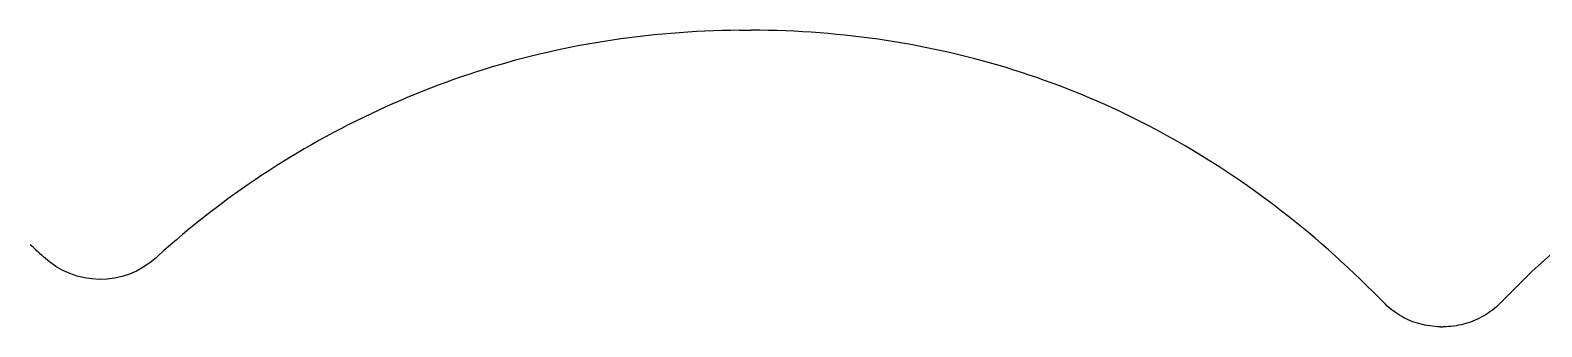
# Model space of a CAD drawing. Header units: millimetres. Extents: x -180 to 2481, y -290 to 1167.
# Drawn here: x 963.7 to 1040.5, y 1009.1 to 1024.1 of the extents above; entities that cross this region are included whole.
import ezdxf

# ---------------------------------------------------------------- set-up
doc = ezdxf.new("R2010")
doc.units = ezdxf.units.MM

# ---------------------------------------------------------------- blocks, each defined once
blk = doc.blocks.new('Cargo Text')
at = {"color": 7, "ltscale": 0.003203}
for p, q in [((238.267812, 66.818929), (238.161812, 66.746961)), ((241.49769, 67.373794), (241.372223, 67.399687))]:
    blk.add_line(p, q, dxfattribs=at)
at = {"color": 7, "ltscale": 0.003179}
for p, q in [((238.375207, 66.88705), (238.267812, 66.818929)), ((241.621371, 67.344219), (241.49769, 67.373794))]:
    blk.add_line(p, q, dxfattribs=at)
at = {"color": 7, "ltscale": 0.00316}
for p, q in [((238.484023, 66.951369), (238.375207, 66.88705)), ((241.743317, 67.310976), (241.621371, 67.344219))]:
    blk.add_line(p, q, dxfattribs=at)
at = {"color": 7, "ltscale": 0.003145}
for p, q in [((238.594289, 67.011923), (238.484023, 66.951369)), ((241.863576, 67.274069), (241.743317, 67.310976))]:
    blk.add_line(p, q, dxfattribs=at)
at = {"color": 7, "ltscale": 0.003134}
for p, q in [((238.706038, 67.068747), (238.594289, 67.011923)), ((239.168614, 67.259161), (239.050551, 67.217061)), ((241.982192, 67.233498), (241.863576, 67.274069)), ((242.441068, 67.034337), (242.32861, 67.089698))]:
    blk.add_line(p, q, dxfattribs=at)
at = {"color": 7, "ltscale": 0.003128}
for p, q in [((238.819306, 67.121865), (238.706038, 67.068747)), ((242.099209, 67.189256), (241.982192, 67.233498))]:
    blk.add_line(p, q, dxfattribs=at)
at = {"color": 7, "ltscale": 0.003125}
for p, q in [((238.93413, 67.171299), (238.819306, 67.121865)), ((242.214669, 67.141329), (242.099209, 67.189256))]:
    blk.add_line(p, q, dxfattribs=at)
at = {"color": 7, "ltscale": 0.003127}
for p, q in [((239.050551, 67.217061), (238.93413, 67.171299)), ((242.32861, 67.089698), (242.214669, 67.141329))]:
    blk.add_line(p, q, dxfattribs=at)
at = {"color": 7, "ltscale": 0.003144}
for p, q in [((239.288365, 67.297597), (239.168614, 67.259161)), ((242.552076, 66.975214), (242.441068, 67.034337))]:
    blk.add_line(p, q, dxfattribs=at)
at = {"color": 7, "ltscale": 0.003159}
for p, q in [((239.40985, 67.332367), (239.288365, 67.297597)), ((242.661662, 66.912289), (242.552076, 66.975214))]:
    blk.add_line(p, q, dxfattribs=at)
at = {"color": 7, "ltscale": 0.003178}
for p, q in [((239.533121, 67.363456), (239.40985, 67.332367)), ((242.769853, 66.84552), (242.661662, 66.912289))]:
    blk.add_line(p, q, dxfattribs=at)
at = {"color": 7, "ltscale": 0.003202}
for p, q in [((239.658228, 67.390847), (239.533121, 67.363456)), ((242.876671, 66.774857), (242.769853, 66.84552))]:
    blk.add_line(p, q, dxfattribs=at)
at = {"color": 7, "ltscale": 0.00323}
for p, q in [((239.785225, 67.414515), (239.658228, 67.390847)), ((242.982136, 66.700244), (242.876671, 66.774857))]:
    blk.add_line(p, q, dxfattribs=at)
at = {"color": 7, "ltscale": 0.003262}
for p, q in [((239.914165, 67.434429), (239.785225, 67.414515)), ((243.086262, 66.62162), (242.982136, 66.700244))]:
    blk.add_line(p, q, dxfattribs=at)
at = {"color": 7, "ltscale": 0.003298}
for p, q in [((240.045104, 67.45055), (239.914165, 67.434429)), ((243.18906, 66.53892), (243.086262, 66.62162))]:
    blk.add_line(p, q, dxfattribs=at)
at = {"color": 7, "ltscale": 0.003339}
for p, q in [((240.178096, 67.462836), (240.045104, 67.45055)), ((240.984595, 67.455061), (240.851465, 67.465979)), ((243.290539, 66.452074), (243.18906, 66.53892))]:
    blk.add_line(p, q, dxfattribs=at)
at = {"color": 7, "ltscale": 0.003384}
for p, q in [((240.313199, 67.471236), (240.178096, 67.462836)), ((240.851465, 67.465979), (240.716285, 67.473062)), ((243.3907, 66.361007), (243.290539, 66.452074))]:
    blk.add_line(p, q, dxfattribs=at)
at = {"color": 7, "ltscale": 0.003432}
for p, q in [((240.450393, 67.475692), (240.313199, 67.471236)), ((243.489489, 66.265693), (243.3907, 66.361007))]:
    blk.add_line(p, q, dxfattribs=at)
at = {"color": 7, "ltscale": 0.003215}
blk.add_line((240.450393, 67.475692), (240.578997, 67.476258), dxfattribs=at)
at = {"color": 7, "ltscale": 0.003433}
blk.add_line((240.716285, 67.473062), (240.578997, 67.476258), dxfattribs=at)
at = {"color": 7, "ltscale": 0.003299}
for p, q in [((241.115729, 67.440348), (240.984595, 67.455061)), ((237.953914, 66.591282), (237.851981, 66.507456))]:
    blk.add_line(p, q, dxfattribs=at)
at = {"color": 7, "ltscale": 0.003263}
for p, q in [((241.24492, 67.42188), (241.115729, 67.440348)), ((238.057186, 66.671097), (237.953914, 66.591282))]:
    blk.add_line(p, q, dxfattribs=at)
at = {"color": 7, "ltscale": 0.003231}
for p, q in [((241.372223, 67.399687), (241.24492, 67.42188)), ((238.161812, 66.746961), (238.057186, 66.671097))]:
    blk.add_line(p, q, dxfattribs=at)
at = {"color": 7, "ltscale": 0.011429}
blk.add_line((237.364424, 66.037882), (237.042811, 65.712972), dxfattribs=at)
at = {"color": 7, "ltscale": 0.006772}
blk.add_line((237.364424, 66.037882), (237.554129, 66.231235), dxfattribs=at)
at = {"color": 7, "ltscale": 0.003434}
blk.add_line((237.652094, 66.327504), (237.554129, 66.231235), dxfattribs=at)
at = {"color": 7, "ltscale": 0.003385}
blk.add_line((237.751377, 66.419553), (237.652094, 66.327504), dxfattribs=at)
at = {"color": 7, "ltscale": 0.00334}
blk.add_line((237.851981, 66.507456), (237.751377, 66.419553), dxfattribs=at)
at = {"color": 7, "ltscale": 0.002745}
blk.add_line((243.5665, 66.187406), (243.489489, 66.265693), dxfattribs=at)
at = {"color": 7, "ltscale": 0.011351}
blk.add_line((236.719217, 65.391747), (236.394183, 65.074732), dxfattribs=at)
at = {"color": 7, "ltscale": 0.011399}
blk.add_line((237.042811, 65.712972), (236.719217, 65.391747), dxfattribs=at)
at = {"color": 7, "ltscale": 0.011258}
blk.add_line((236.067716, 64.761911), (235.739824, 64.453267), dxfattribs=at)
at = {"color": 7, "ltscale": 0.011304}
blk.add_line((236.394183, 65.074732), (236.067716, 64.761911), dxfattribs=at)
at = {"color": 7, "ltscale": 0.003046}
blk.add_line((175.305442, 63.880851), (175.2154, 63.962906), dxfattribs=at)
at = {"color": 7, "ltscale": 0.010472}
for p, q in [((175.616779, 63.600618), (175.305442, 63.880851)), ((178.533633, 61.217181), (178.199368, 61.469648))]:
    blk.add_line(p, q, dxfattribs=at)
at = {"color": 7, "ltscale": 0.011126}
blk.add_line((235.07979, 63.848451), (234.747662, 63.552246), dxfattribs=at)
at = {"color": 7, "ltscale": 0.011169}
blk.add_line((235.410513, 64.148786), (235.07979, 63.848451), dxfattribs=at)
at = {"color": 7, "ltscale": 0.011213}
blk.add_line((235.739824, 64.453267), (235.410513, 64.148786), dxfattribs=at)
at = {"color": 7, "ltscale": 0.004776}
blk.add_line((168.971, 63.426706), (168.8261, 63.302206), dxfattribs=at)
at = {"color": 7, "ltscale": 0.004774}
blk.add_line((169.1117, 63.555806), (168.971, 63.426706), dxfattribs=at)
at = {"color": 7, "ltscale": 0.010469}
for p, q in [((175.930676, 63.32346), (175.616779, 63.600618)), ((178.199368, 61.469648), (177.867639, 61.725212)), ((227.816745, 58.473431), (227.455981, 58.260768))]:
    blk.add_line(p, q, dxfattribs=at)
at = {"color": 7, "ltscale": 0.010466}
for p, q in [((176.24713, 63.049378), (175.930676, 63.32346)), ((177.867639, 61.725212), (177.538449, 61.983871))]:
    blk.add_line(p, q, dxfattribs=at)
at = {"color": 7, "ltscale": 0.010464}
for p, q in [((176.566138, 62.778376), (176.24713, 63.049378)), ((176.887696, 62.510456), (176.566138, 62.778376)), ((177.2118, 62.24562), (176.887696, 62.510456))]:
    blk.add_line(p, q, dxfattribs=at)
at = {"color": 7, "ltscale": 0.011003}
blk.add_line((234.079213, 62.972165), (233.742902, 62.688259), dxfattribs=at)
at = {"color": 7, "ltscale": 0.011043}
blk.add_line((234.414134, 63.260156), (234.079213, 62.972165), dxfattribs=at)
at = {"color": 7, "ltscale": 0.011084}
blk.add_line((234.747662, 63.552246), (234.414134, 63.260156), dxfattribs=at)
at = {"color": 7, "ltscale": 0.010465}
blk.add_line((177.538449, 61.983871), (177.2118, 62.24562), dxfattribs=at)
at = {"color": 7, "ltscale": 0.010927}
blk.add_line((233.405209, 62.408423), (233.066136, 62.132642), dxfattribs=at)
at = {"color": 7, "ltscale": 0.010964}
blk.add_line((233.742902, 62.688259), (233.405209, 62.408423), dxfattribs=at)
at = {"color": 7, "ltscale": 0.01082}
blk.add_line((232.38387, 61.593189), (232.040685, 61.329489), dxfattribs=at)
at = {"color": 7, "ltscale": 0.010854}
blk.add_line((232.725688, 61.860902), (232.38387, 61.593189), dxfattribs=at)
at = {"color": 7, "ltscale": 0.01089}
blk.add_line((233.066136, 62.132642), (232.725688, 61.860902), dxfattribs=at)
at = {"color": 7, "ltscale": 0.010477}
blk.add_line((178.870432, 60.967815), (178.533633, 61.217181), dxfattribs=at)
at = {"color": 7, "ltscale": 0.010482}
for p, q in [((179.209762, 60.721554), (178.870432, 60.967815)), ((213.5494, 53.125099), (213.136536, 53.052025))]:
    blk.add_line(p, q, dxfattribs=at)
at = {"color": 7, "ltscale": 0.010488}
blk.add_line((179.551623, 60.478403), (179.209762, 60.721554), dxfattribs=at)
at = {"color": 7, "ltscale": 0.010723}
blk.add_line((231.350227, 60.814072), (231.002959, 60.56233), dxfattribs=at)
at = {"color": 7, "ltscale": 0.010754}
blk.add_line((231.696136, 61.069788), (231.350227, 60.814072), dxfattribs=at)
at = {"color": 7, "ltscale": 0.010787}
blk.add_line((232.040685, 61.329489), (231.696136, 61.069788), dxfattribs=at)
at = {"color": 7, "ltscale": 0.010495}
blk.add_line((179.896012, 60.238367), (179.551623, 60.478403), dxfattribs=at)
at = {"color": 7, "ltscale": 0.010502}
blk.add_line((180.242927, 60.001449), (179.896012, 60.238367), dxfattribs=at)
at = {"color": 7, "ltscale": 0.010511}
for p, q in [((180.592367, 59.767655), (180.242927, 60.001449)), ((228.534231, 58.910345), (228.176161, 58.689953))]:
    blk.add_line(p, q, dxfattribs=at)
at = {"color": 7, "ltscale": 0.010636}
blk.add_line((230.30436, 60.070714), (229.953033, 59.830815), dxfattribs=at)
at = {"color": 7, "ltscale": 0.010664}
blk.add_line((230.654337, 60.314548), (230.30436, 60.070714), dxfattribs=at)
at = {"color": 7, "ltscale": 0.010693}
blk.add_line((231.002959, 60.56233), (230.654337, 60.314548), dxfattribs=at)
at = {"color": 7, "ltscale": 0.01052}
blk.add_line((180.94433, 59.536992), (180.592367, 59.767655), dxfattribs=at)
at = {"color": 7, "ltscale": 0.010531}
blk.add_line((181.298815, 59.309463), (180.94433, 59.536992), dxfattribs=at)
at = {"color": 7, "ltscale": 0.010542}
blk.add_line((181.655821, 59.085075), (181.298815, 59.309463), dxfattribs=at)
at = {"color": 7, "ltscale": 0.010534}
blk.add_line((228.890953, 59.134616), (228.534231, 58.910345), dxfattribs=at)
at = {"color": 7, "ltscale": 0.010558}
for p, q in [((229.246328, 59.362778), (228.890953, 59.134616)), ((197.978437, 52.963089), (197.56169, 53.031459))]:
    blk.add_line(p, q, dxfattribs=at)
at = {"color": 7, "ltscale": 0.010583}
blk.add_line((229.600355, 59.594841), (229.246328, 59.362778), dxfattribs=at)
at = {"color": 7, "ltscale": 0.010609}
blk.add_line((229.953033, 59.830815), (229.600355, 59.594841), dxfattribs=at)
at = {"color": 7, "ltscale": 0.010554}
blk.add_line((182.015346, 58.863834), (181.655821, 59.085075), dxfattribs=at)
at = {"color": 7, "ltscale": 0.010566}
blk.add_line((182.37739, 58.645747), (182.015346, 58.863834), dxfattribs=at)
at = {"color": 7, "ltscale": 0.01058}
blk.add_line((182.741952, 58.43082), (182.37739, 58.645747), dxfattribs=at)
at = {"color": 7, "ltscale": 0.010594}
blk.add_line((183.10903, 58.21906), (182.741952, 58.43082), dxfattribs=at)
at = {"color": 7, "ltscale": 0.01049}
blk.add_line((228.176161, 58.689953), (227.816745, 58.473431), dxfattribs=at)
at = {"color": 7, "ltscale": 0.01061}
blk.add_line((183.478624, 58.010475), (183.10903, 58.21906), dxfattribs=at)
at = {"color": 7, "ltscale": 0.010626}
blk.add_line((183.850733, 57.805071), (183.478624, 58.010475), dxfattribs=at)
at = {"color": 7, "ltscale": 0.010643}
blk.add_line((184.225356, 57.602856), (183.850733, 57.805071), dxfattribs=at)
at = {"color": 7, "ltscale": 0.010661}
blk.add_line((184.602493, 57.40384), (184.225356, 57.602856), dxfattribs=at)
at = {"color": 7, "ltscale": 0.010399}
blk.add_line((226.365599, 57.645845), (225.999437, 57.44853), dxfattribs=at)
at = {"color": 7, "ltscale": 0.010415}
blk.add_line((226.730409, 57.846984), (226.365599, 57.645845), dxfattribs=at)
at = {"color": 7, "ltscale": 0.010432}
blk.add_line((227.093869, 58.051955), (226.730409, 57.846984), dxfattribs=at)
at = {"color": 7, "ltscale": 0.01045}
blk.add_line((227.455981, 58.260768), (227.093869, 58.051955), dxfattribs=at)
at = {"color": 7, "ltscale": 0.010679}
blk.add_line((184.982144, 57.208029), (184.602493, 57.40384), dxfattribs=at)
at = {"color": 7, "ltscale": 0.010699}
for p, q in [((185.364307, 57.015432), (184.982144, 57.208029)), ((200.50979, 52.633437), (200.084241, 52.67874))]:
    blk.add_line(p, q, dxfattribs=at)
at = {"color": 7, "ltscale": 0.010719}
blk.add_line((185.748982, 56.826059), (185.364307, 57.015432), dxfattribs=at)
at = {"color": 7, "ltscale": 0.01074}
blk.add_line((186.136168, 56.639917), (185.748982, 56.826059), dxfattribs=at)
at = {"color": 7, "ltscale": 0.010345}
blk.add_line((224.89283, 56.87945), (224.521246, 56.697356), dxfattribs=at)
at = {"color": 7, "ltscale": 0.010357}
blk.add_line((225.263055, 57.06534), (224.89283, 56.87945), dxfattribs=at)
at = {"color": 7, "ltscale": 0.01037}
blk.add_line((225.631923, 57.25503), (225.263055, 57.06534), dxfattribs=at)
at = {"color": 7, "ltscale": 0.010384}
blk.add_line((225.999437, 57.44853), (225.631923, 57.25503), dxfattribs=at)
at = {"color": 7, "ltscale": 0.010762}
blk.add_line((186.525866, 56.457018), (186.136168, 56.639917), dxfattribs=at)
at = {"color": 7, "ltscale": 0.010785}
blk.add_line((186.918074, 56.27737), (186.525866, 56.457018), dxfattribs=at)
at = {"color": 7, "ltscale": 0.010808}
blk.add_line((187.312791, 56.100983), (186.918074, 56.27737), dxfattribs=at)
at = {"color": 7, "ltscale": 0.010824}
blk.add_line((187.709699, 55.928005), (187.312791, 56.100983), dxfattribs=at)
at = {"color": 7, "ltscale": 0.010309}
blk.add_line((223.398315, 56.173776), (223.021268, 56.006799), dxfattribs=at)
at = {"color": 7, "ltscale": 0.010316}
blk.add_line((223.773992, 56.344524), (223.398315, 56.173776), dxfattribs=at)
at = {"color": 7, "ltscale": 0.010325}
blk.add_line((224.148301, 56.519049), (223.773992, 56.344524), dxfattribs=at)
at = {"color": 7, "ltscale": 0.010334}
blk.add_line((224.521246, 56.697356), (224.148301, 56.519049), dxfattribs=at)
at = {"color": 7, "ltscale": 0.00818}
blk.add_line((188.010744, 55.799828), (187.709699, 55.928005), dxfattribs=at)
at = {"color": 7, "ltscale": 0.010298}
for p, q in [((188.391122, 55.64176), (188.010744, 55.799828)), ((222.642847, 55.843589), (222.263048, 55.684142))]:
    blk.add_line(p, q, dxfattribs=at)
at = {"color": 7, "ltscale": 0.010299}
blk.add_line((188.773052, 55.48738), (188.391122, 55.64176), dxfattribs=at)
at = {"color": 7, "ltscale": 0.010301}
for p, q in [((189.156533, 55.336688), (188.773052, 55.48738)), ((219.174567, 54.543638), (218.782176, 54.417932))]:
    blk.add_line(p, q, dxfattribs=at)
at = {"color": 7, "ltscale": 0.010303}
for p, q in [((189.541559, 55.189688), (189.156533, 55.336688)), ((223.021268, 56.006799), (222.642847, 55.843589))]:
    blk.add_line(p, q, dxfattribs=at)
at = {"color": 7, "ltscale": 0.010289}
for p, q in [((221.499303, 55.376519), (221.115348, 55.228338)), ((220.729999, 55.083906), (220.343251, 54.943221))]:
    blk.add_line(p, q, dxfattribs=at)
at = {"color": 7, "ltscale": 0.010291}
blk.add_line((221.881868, 55.528453), (221.499303, 55.376519), dxfattribs=at)
at = {"color": 7, "ltscale": 0.010294}
blk.add_line((222.263048, 55.684142), (221.881868, 55.528453), dxfattribs=at)
at = {"color": 7, "ltscale": 0.010307}
for p, q in [((189.928127, 55.046383), (189.541559, 55.189688)), ((218.782176, 54.417932), (218.38836, 54.295969))]:
    blk.add_line(p, q, dxfattribs=at)
at = {"color": 7, "ltscale": 0.010311}
blk.add_line((190.316235, 54.906775), (189.928127, 55.046383), dxfattribs=at)
at = {"color": 7, "ltscale": 0.010317}
blk.add_line((190.705878, 54.770868), (190.316235, 54.906775), dxfattribs=at)
at = {"color": 7, "ltscale": 0.010323}
blk.add_line((191.097053, 54.638667), (190.705878, 54.770868), dxfattribs=at)
at = {"color": 7, "ltscale": 0.01033}
blk.add_line((191.489757, 54.510174), (191.097053, 54.638667), dxfattribs=at)
at = {"color": 7, "ltscale": 0.010338}
blk.add_line((191.883987, 54.385394), (191.489757, 54.510174), dxfattribs=at)
at = {"color": 7, "ltscale": 0.010296}
blk.add_line((219.56554, 54.673088), (219.174567, 54.543638), dxfattribs=at)
at = {"color": 7, "ltscale": 0.010293}
blk.add_line((219.9551, 54.806282), (219.56554, 54.673088), dxfattribs=at)
at = {"color": 7, "ltscale": 0.01029}
blk.add_line((220.343251, 54.943221), (219.9551, 54.806282), dxfattribs=at)
at = {"color": 7, "ltscale": 0.010288}
blk.add_line((221.115348, 55.228338), (220.729999, 55.083906), dxfattribs=at)
at = {"color": 7, "ltscale": 0.010346}
blk.add_line((192.27974, 54.264332), (191.883987, 54.385394), dxfattribs=at)
at = {"color": 7, "ltscale": 0.010356}
blk.add_line((192.677012, 54.146993), (192.27974, 54.264332), dxfattribs=at)
at = {"color": 7, "ltscale": 0.010366}
blk.add_line((193.075801, 54.033381), (192.677012, 54.146993), dxfattribs=at)
at = {"color": 7, "ltscale": 0.010378}
for p, q in [((193.476103, 53.923503), (193.075801, 54.033381)), ((215.99525, 53.642875), (215.591306, 53.547161))]:
    blk.add_line(p, q, dxfattribs=at)
at = {"color": 7, "ltscale": 0.01039}
blk.add_line((193.877915, 53.817364), (193.476103, 53.923503), dxfattribs=at)
at = {"color": 7, "ltscale": 0.010403}
blk.add_line((194.281235, 53.71497), (193.877915, 53.817364), dxfattribs=at)
at = {"color": 7, "ltscale": 0.010365}
blk.add_line((216.397728, 53.742347), (215.99525, 53.642875), dxfattribs=at)
at = {"color": 7, "ltscale": 0.010352}
blk.add_line((216.798748, 53.845574), (216.397728, 53.742347), dxfattribs=at)
at = {"color": 7, "ltscale": 0.010341}
blk.add_line((217.198315, 53.952551), (216.798748, 53.845574), dxfattribs=at)
at = {"color": 7, "ltscale": 0.010331}
blk.add_line((217.596436, 54.063277), (217.198315, 53.952551), dxfattribs=at)
at = {"color": 7, "ltscale": 0.010322}
blk.add_line((217.993116, 54.17775), (217.596436, 54.063277), dxfattribs=at)
at = {"color": 7, "ltscale": 0.010314}
blk.add_line((218.38836, 54.295969), (217.993116, 54.17775), dxfattribs=at)
at = {"color": 7, "ltscale": 0.010417}
blk.add_line((194.686059, 53.616327), (194.281235, 53.71497), dxfattribs=at)
at = {"color": 7, "ltscale": 0.010431}
blk.add_line((195.092384, 53.521443), (194.686059, 53.616327), dxfattribs=at)
at = {"color": 7, "ltscale": 0.010447}
blk.add_line((195.500208, 53.430323), (195.092384, 53.521443), dxfattribs=at)
at = {"color": 7, "ltscale": 0.010463}
blk.add_line((195.909526, 53.342975), (195.500208, 53.430323), dxfattribs=at)
at = {"color": 7, "ltscale": 0.010481}
blk.add_line((196.320337, 53.259407), (195.909526, 53.342975), dxfattribs=at)
at = {"color": 7, "ltscale": 0.010499}
blk.add_line((196.732637, 53.179626), (196.320337, 53.259407), dxfattribs=at)
at = {"color": 7, "ltscale": 0.010518}
blk.add_line((197.146422, 53.103641), (196.732637, 53.179626), dxfattribs=at)
at = {"color": 7, "ltscale": 0.010537}
blk.add_line((197.56169, 53.031459), (197.146422, 53.103641), dxfattribs=at)
at = {"color": 7, "ltscale": 0.010525}
blk.add_line((212.722162, 52.982745), (212.306272, 52.917266), dxfattribs=at)
at = {"color": 7, "ltscale": 0.010503}
blk.add_line((213.136536, 53.052025), (212.722162, 52.982745), dxfattribs=at)
at = {"color": 7, "ltscale": 0.010462}
blk.add_line((213.960761, 53.20196), (213.5494, 53.125099), dxfattribs=at)
at = {"color": 7, "ltscale": 0.010443}
blk.add_line((214.370626, 53.282602), (213.960761, 53.20196), dxfattribs=at)
at = {"color": 7, "ltscale": 0.010425}
blk.add_line((214.779001, 53.36702), (214.370626, 53.282602), dxfattribs=at)
at = {"color": 7, "ltscale": 0.010408}
blk.add_line((215.185892, 53.455208), (214.779001, 53.36702), dxfattribs=at)
at = {"color": 7, "ltscale": 0.010393}
blk.add_line((215.591306, 53.547161), (215.185892, 53.455208), dxfattribs=at)
at = {"color": 7, "ltscale": 0.010579}
blk.add_line((198.39666, 52.89854), (197.978437, 52.963089), dxfattribs=at)
at = {"color": 7, "ltscale": 0.010602}
blk.add_line((198.816355, 52.837821), (198.39666, 52.89854), dxfattribs=at)
at = {"color": 7, "ltscale": 0.010625}
for p, q in [((199.23752, 52.780942), (198.816355, 52.837821)), ((211.049441, 52.743708), (210.62742, 52.693509))]:
    blk.add_line(p, q, dxfattribs=at)
at = {"color": 7, "ltscale": 0.010649}
blk.add_line((199.660149, 52.727911), (199.23752, 52.780942), dxfattribs=at)
at = {"color": 7, "ltscale": 0.010673}
blk.add_line((200.084241, 52.67874), (199.660149, 52.727911), dxfattribs=at)
at = {"color": 7, "ltscale": 0.010725}
blk.add_line((200.936793, 52.592014), (200.50979, 52.633437), dxfattribs=at)
at = {"color": 7, "ltscale": 0.010752}
blk.add_line((201.365246, 52.554481), (200.936793, 52.592014), dxfattribs=at)
at = {"color": 7, "ltscale": 0.01078}
blk.add_line((201.795145, 52.520848), (201.365246, 52.554481), dxfattribs=at)
at = {"color": 7, "ltscale": 0.010809}
blk.add_line((202.226485, 52.491128), (201.795145, 52.520848), dxfattribs=at)
at = {"color": 7, "ltscale": 0.010839}
blk.add_line((202.659263, 52.465331), (202.226485, 52.491128), dxfattribs=at)
at = {"color": 7, "ltscale": 0.010869}
blk.add_line((203.093473, 52.443468), (202.659263, 52.465331), dxfattribs=at)
at = {"color": 7, "ltscale": 0.0109}
blk.add_line((203.52911, 52.425553), (203.093473, 52.443468), dxfattribs=at)
at = {"color": 7, "ltscale": 0.010932}
blk.add_line((203.96617, 52.411595), (203.52911, 52.425553), dxfattribs=at)
at = {"color": 7, "ltscale": 0.010965}
blk.add_line((204.404649, 52.401609), (203.96617, 52.411595), dxfattribs=at)
at = {"color": 7, "ltscale": 0.010998}
blk.add_line((204.844539, 52.395606), (204.404649, 52.401609), dxfattribs=at)
at = {"color": 7, "ltscale": 0.014899}
blk.add_line((204.844539, 52.395606), (205.440486, 52.39388), dxfattribs=at)
at = {"color": 7, "ltscale": 0.011026}
blk.add_line((205.881522, 52.397244), (205.440486, 52.39388), dxfattribs=at)
at = {"color": 7, "ltscale": 0.010987}
blk.add_line((206.320939, 52.404578), (205.881522, 52.397244), dxfattribs=at)
at = {"color": 7, "ltscale": 0.010949}
blk.add_line((206.758743, 52.41587), (206.320939, 52.404578), dxfattribs=at)
at = {"color": 7, "ltscale": 0.010912}
blk.add_line((207.19494, 52.431106), (206.758743, 52.41587), dxfattribs=at)
at = {"color": 7, "ltscale": 0.010875}
blk.add_line((207.629536, 52.450273), (207.19494, 52.431106), dxfattribs=at)
at = {"color": 7, "ltscale": 0.01084}
blk.add_line((208.062538, 52.473359), (207.629536, 52.450273), dxfattribs=at)
at = {"color": 7, "ltscale": 0.010806}
blk.add_line((208.493951, 52.50035), (208.062538, 52.473359), dxfattribs=at)
at = {"color": 7, "ltscale": 0.010773}
blk.add_line((208.923783, 52.531237), (208.493951, 52.50035), dxfattribs=at)
at = {"color": 7, "ltscale": 0.010742}
blk.add_line((209.352039, 52.566007), (208.923783, 52.531237), dxfattribs=at)
at = {"color": 7, "ltscale": 0.010711}
blk.add_line((209.778726, 52.604649), (209.352039, 52.566007), dxfattribs=at)
at = {"color": 7, "ltscale": 0.010681}
blk.add_line((210.203851, 52.647153), (209.778726, 52.604649), dxfattribs=at)
at = {"color": 7, "ltscale": 0.010652}
blk.add_line((210.62742, 52.693509), (210.203851, 52.647153), dxfattribs=at)
at = {"color": 7, "ltscale": 0.010598}
blk.add_line((211.469918, 52.797739), (211.049441, 52.743708), dxfattribs=at)
at = {"color": 7, "ltscale": 0.010573}
blk.add_line((211.88886, 52.855594), (211.469918, 52.797739), dxfattribs=at)
at = {"color": 7, "ltscale": 0.010549}
blk.add_line((212.306272, 52.917266), (211.88886, 52.855594), dxfattribs=at)
at = {"color": 7}
for centre, radius, start, end in [((275.46755, 96.883461), 44.271038, 223.897191, 232.821087), ((172.382034, 60.872676), 4.19255, 47.482953, 133.512686), ((147.126231, 87.543787), 32.538962, 312.505886, 313.429219)]:
    blk.add_arc(centre, radius, start, end, dxfattribs=at)

msp = doc.modelspace()

# ---------------------------------------------------------------- block references
at = {"xscale": -1, "rotation": 180}
msp.add_blockref('Cargo Text', (794.894, 1076.54), dxfattribs=at)

doc.saveas('drawing.dxf')
